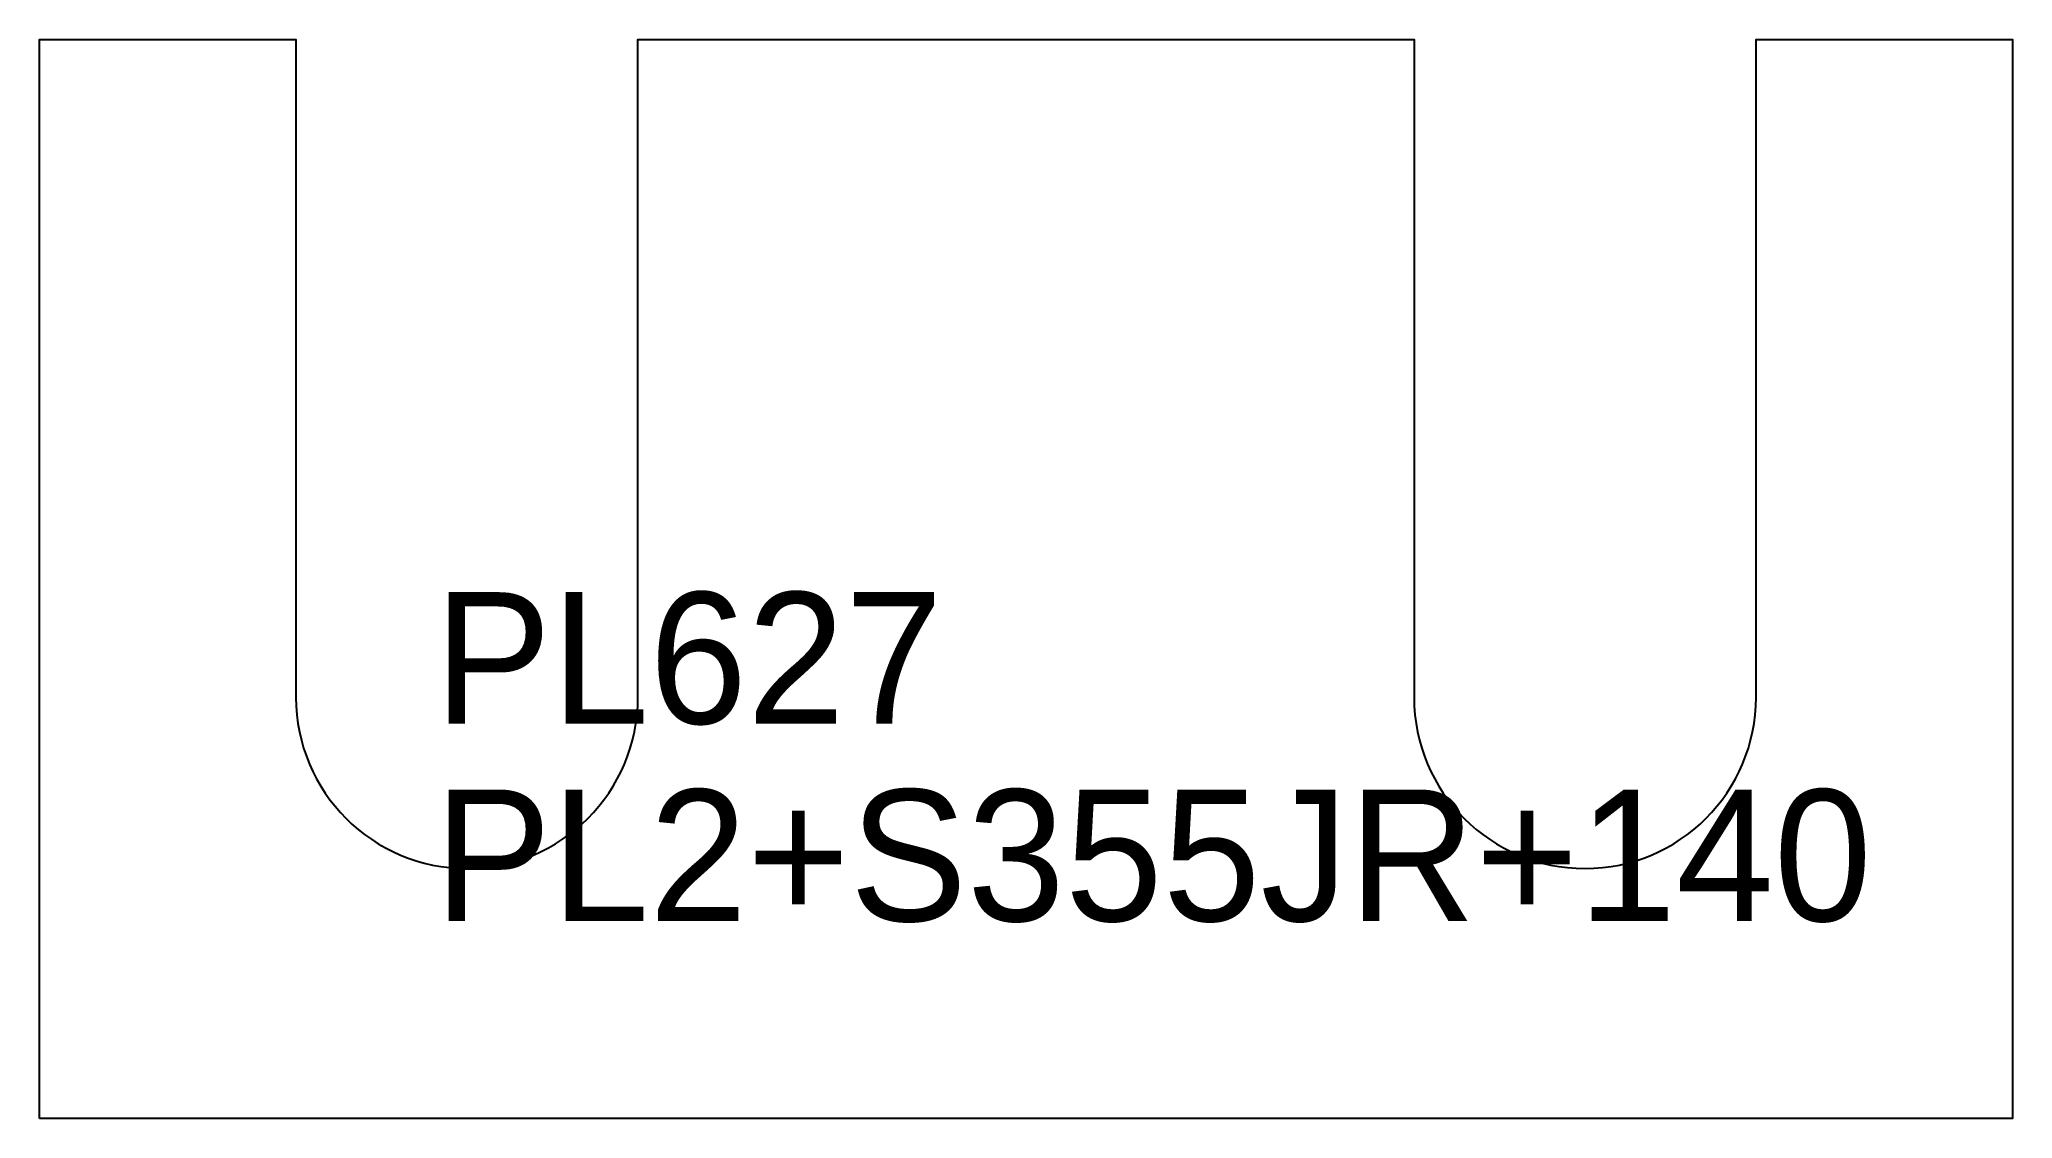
# Model space of a CAD drawing. Extents: x 0 to 150, y 0 to 82.
import ezdxf

# ---------------------------------------------------------------- set-up
doc = ezdxf.new("R2010")
doc.units = 0
for name, color, linetype in [('CUT', 7, 'CONTINUOUS'), ('SCRIBE', 3, 'CONTINUOUS'), ('TEXT', 7, 'CONTINUOUS')]:
    doc.layers.add(name, color=color, linetype=linetype)

msp = doc.modelspace()

# ---------------------------------------------------------------- linework, layer by layer
at = {"layer": 'CUT', "color": 7, "linetype": 'CONTINUOUS'}
msp.add_lwpolyline([(0, 0), (0, 82), (19.5, 82), (19.5, 32, 1), (45.5, 32), (45.5, 82), (104.5, 82), (104.5, 32, 1), (130.5, 32), (130.5, 82), (150, 82), (150, 0)], format="xyb", close=True, dxfattribs=at)

# ---------------------------------------------------------------- texts
at = {"layer": 'SCRIBE', "color": 3}
msp.add_text('PL627', height=10, dxfattribs=at).set_placement((30, 30))
at = {"layer": 'TEXT', "color": 7}
msp.add_text('PL2+S355JR+140', height=10, dxfattribs=at).set_placement((30, 15))

doc.saveas('drawing.dxf')
